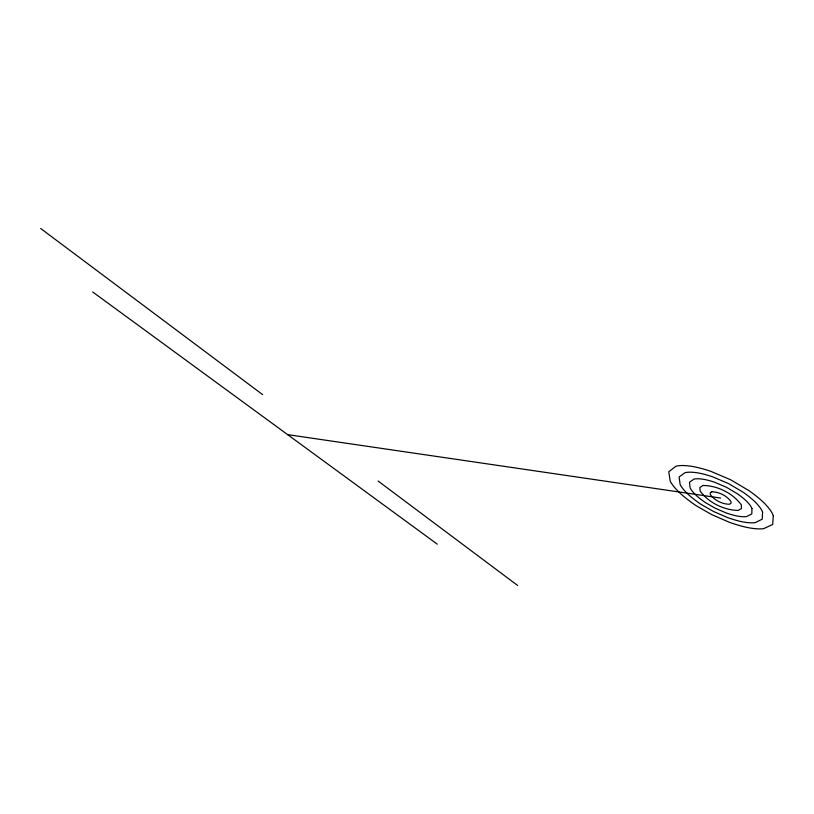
<?xml version="1.0" encoding="UTF-8"?>
<svg xmlns="http://www.w3.org/2000/svg" width="814" height="814" viewBox="0 0 814 814"><rect width="100%" height="100%" fill="white"/><g stroke="black" fill="none" stroke-linecap="round" stroke-linejoin="round"><path stroke-width="1.22" d="M287.637 434.635L720.614 498.056M92.694 291.961L437.281 544.169M40.7 228.52L262.647 394.637M378.093 481.033L517.643 585.48M751.943 508.526L751.831 513.888L746.672 516.544A68.803 13.431 27 0 1 738.288 516.218A43.691 8.466 26.9 0 1 726.057 512.891L715.119 508.16L705.484 502.635A46.52 9.015 26.7 0 1 695.136 494.322A69.129 13.462 26.6 0 1 690.13 487.851L689.468 482.254L693.966 479.131A69.719 13.696 26.6 0 1 702.187 479.1A44.709 8.842 26.7 0 1 714.865 482.336L726.464 487.301L737.301 493.711A44.628 8.842 26.9 0 1 747.283 501.953A69.383 13.665 27 0 1 751.943 508.526M762.576 512.087L762.25 519.169L755.219 522.619A91.595 17.877 27.1 0 1 744.016 522.11A58.048 11.223 26.9 0 1 727.797 517.663L713.359 511.396L700.63 504.1A61.864 11.945 26.7 0 1 686.894 493.111A92.175 17.918 26.6 0 1 680.138 484.513L679.1 476.994L684.94 472.731A93.223 18.325 26.5 0 1 695.868 472.598A59.86 11.884 26.7 0 1 712.861 476.892L728.499 483.567L743.09 492.195A59.717 11.874 26.9 0 1 756.44 503.296A92.633 18.274 27.1 0 1 762.576 512.087M773.3 515.669L772.679 524.46L763.715 528.642A114.336 22.293 27.2 0 1 749.663 527.92A72.314 13.93 27 0 1 729.517 522.344L711.629 514.56L695.868 505.535A77.127 14.845 26.7 0 1 678.774 491.921A115.242 22.375 26.5 0 1 670.248 481.206L668.742 471.744L675.854 466.28A116.88 23.006 26.5 0 1 689.458 466.005A75.142 14.967 26.7 0 1 710.836 471.337L730.575 479.741L748.992 490.659A74.908 14.947 27 0 1 765.75 504.66A115.954 22.934 27.2 0 1 773.3 515.669M702.92 485.49L699.847 487.515L700.203 491.218C708.913 502.757 723.646 510.022 738.054 510.429L741.422 508.608L741.401 505.006C732.773 493.121 717.561 485.571 702.92 485.49M711.802 491.798L710.225 492.785L710.357 494.627C714.712 500.437 722.13 504.1 729.364 504.263L731.013 503.327L730.962 501.516C726.637 495.624 719.098 491.88 711.802 491.798"/></g></svg>
